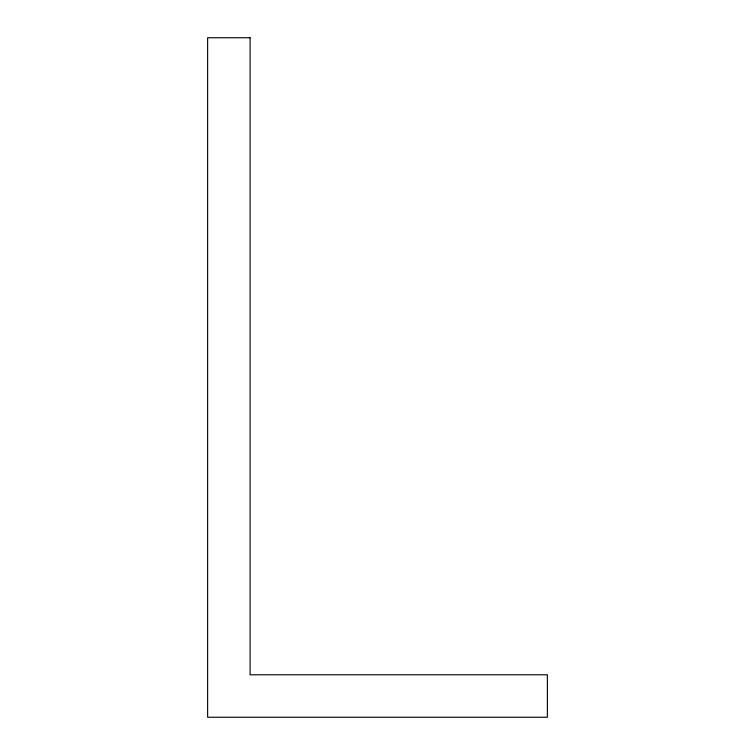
<?xml version="1.0" encoding="UTF-8"?>
<svg xmlns="http://www.w3.org/2000/svg" width="755" height="755" viewBox="0 0 755 755"><rect width="100%" height="100%" fill="white"/><g stroke="black" fill="none" stroke-linecap="round" stroke-linejoin="round"><path stroke-width="1.13" d="M250.094 37.75L207.625 37.75L207.625 717.25L547.375 717.25L547.375 674.781L250.094 674.781L250.094 37.75"/></g></svg>
